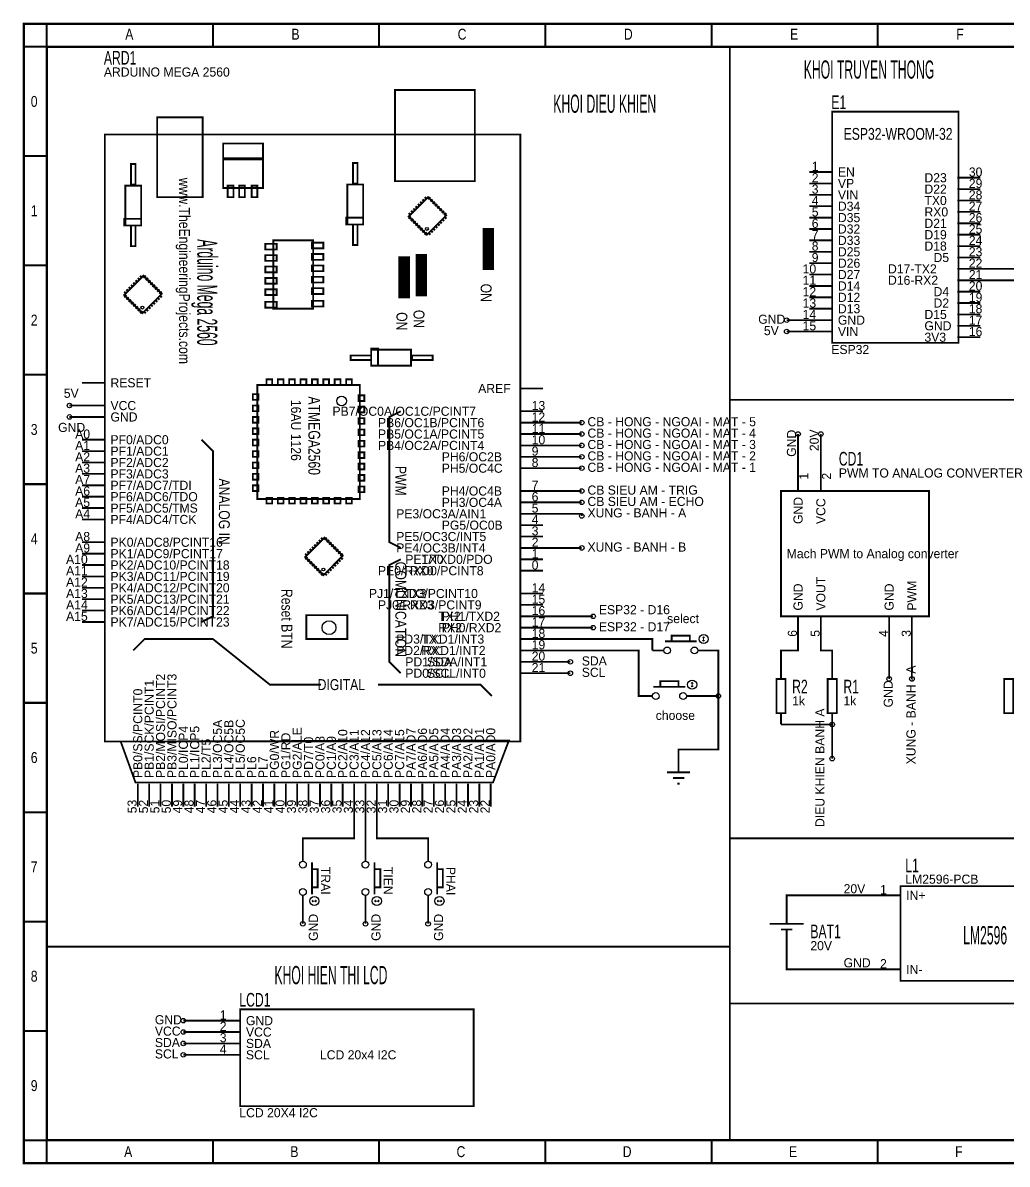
# Model space of a CAD drawing. Header units: inches. Extents: x -31.2 to 14.1, y -5 to 5.1.
# Drawn here: x -7.51 to 1.14, y -5.01 to 5.01 of the extents above; entities that cross this region are included whole.
import ezdxf

# ---------------------------------------------------------------- set-up
doc = ezdxf.new("R2010")
doc.units = ezdxf.units.IN
doc.layers.get('0').update_dxf_attribs({"linetype": 'CONTINUOUS'})

msp = doc.modelspace()

# ---------------------------------------------------------------- linework, layer by layer
for points, const_width in [([(-7.5, -5), (7.5, -5), (7.5, 5), (-7.5, 5), (-7.5, -5)], 0.02), ([(-7.3, 4.8), (-7.3, 5)], 0.018), ([(-5.84, 4.8), (-5.84, 5)], 0.018), ([(-5.84, 4.8), (-5.84, 5)], 0.018), ([(-4.38, 4.8), (-4.38, 5)], 0.018), ([(-4.38, 4.8), (-4.38, 5)], 0.018), ([(-2.92, 4.8), (-2.92, 5)], 0.018), ([(-2.92, 4.8), (-2.92, 5)], 0.018), ([(-1.46, 4.8), (-1.46, 5)], 0.018), ([(-1.46, 4.8), (-1.46, 5)], 0.018), ([(0, 4.8), (0, 5)], 0.018), ([(0, 4.8), (0, 5)], 0.018), ([(-7.3, -4.8), (7.3, -4.8), (7.3, 4.8), (-7.3, 4.8), (-7.3, -4.8)], 0.02), ([(-7.3, 4.8), (-7.5, 4.8)], 0.018), ([(-7.3, -3.1), (-1.3, -3.1), (-1.3, 4.8), (-7.3, 4.8), (-7.3, -3.1)], 0.016), ([(-1.3, 1.7), (2, 1.7), (2, 4.8), (-1.3, 4.8), (-1.3, 1.7)], 0.016), ([(-4.24, 3.62), (-3.54, 3.62), (-3.54, 4.42), (-4.24, 4.42), (-4.24, 3.62)], 0.016), ([(-0.4, 2.2), (0.71, 2.2), (0.71, 4.23), (-0.4, 4.23), (-0.4, 2.2)], 0.016), ([(-6.33, 3.48), (-5.93, 3.48), (-5.93, 4.18), (-6.33, 4.18), (-6.33, 3.48)], 0.016), ([(-6.79, -1.3), (-3.14, -1.3), (-3.14, 4.03), (-6.79, 4.03), (-6.79, -1.3)], 0.016), ([(-5.75, 3.82), (-5.4, 3.82), (-5.4, 3.95), (-5.75, 3.95), (-5.75, 3.82)], 0.016), ([(-7.3, 3.84), (-7.5, 3.84)], 0.018), ([(-7.3, 3.84), (-7.5, 3.84)], 0.018), ([(-5.75, 3.56), (-5.4, 3.56), (-5.4, 3.81), (-5.75, 3.81), (-5.75, 3.56)], 0.016), ([(-6.56, 3.59), (-6.52, 3.59), (-6.52, 3.77), (-6.56, 3.77), (-6.56, 3.59)], 0.016), ([(-4.61, 3.6), (-4.57, 3.6), (-4.57, 3.78), (-4.61, 3.78), (-4.61, 3.6)], 0.016), ([(-0.6, 3.7), (-0.4, 3.7)], 0.016), ([(-0.6, 3.6), (-0.4, 3.6)], 0.016), ([(0.9, 3.65), (0.7, 3.65)], 0.016), ([(-6.61, 3.23), (-6.47, 3.23), (-6.47, 3.58), (-6.61, 3.58), (-6.61, 3.23)], 0.016), ([(-5.71, 3.48), (-5.66, 3.48), (-5.66, 3.58), (-5.71, 3.58), (-5.71, 3.48)], 0.016), ([(-5.61, 3.48), (-5.56, 3.48), (-5.56, 3.58), (-5.61, 3.58), (-5.61, 3.48)], 0.016), ([(-5.5, 3.48), (-5.45, 3.48), (-5.45, 3.58), (-5.5, 3.58), (-5.5, 3.48)], 0.016), ([(-4.66, 3.24), (-4.52, 3.24), (-4.52, 3.59), (-4.66, 3.59), (-4.66, 3.24)], 0.016), ([(-0.6, 3.5), (-0.4, 3.5)], 0.016), ([(0.9, 3.55), (0.7, 3.55)], 0.016), ([(-3.95, 3.48), (-3.79, 3.32), (-3.96, 3.15), (-4.12, 3.31), (-3.95, 3.48)], 0.016), ([(-4.06, 3.4), (-4.04, 3.38)], 0.018), ([(-4.04, 3.42), (-4.02, 3.4)], 0.018), ([(-4.02, 3.44), (-4, 3.42)], 0.018), ([(-4, 3.46), (-3.98, 3.44)], 0.018), ([(-3.98, 3.48), (-3.96, 3.46)], 0.018), ([(-3.95, 3.46), (-3.93, 3.48)], 0.018), ([(-3.93, 3.44), (-3.91, 3.46)], 0.018), ([(-3.91, 3.42), (-3.89, 3.44)], 0.018), ([(-3.89, 3.4), (-3.87, 3.42)], 0.018), ([(-3.87, 3.38), (-3.85, 3.4)], 0.018), ([(-0.6, 3.4), (-0.4, 3.4)], 0.016), ([(0.9, 3.45), (0.7, 3.45)], 0.016), ([(-4.67, 3.24), (-4.52, 3.24), (-4.52, 3.3), (-4.67, 3.3), (-4.67, 3.24)], 0.016), ([(-4.12, 3.34), (-4.1, 3.32)], 0.018), ([(-4.12, 3.29), (-4.1, 3.31)], 0.018), ([(-4.1, 3.36), (-4.08, 3.34)], 0.018), ([(-4.08, 3.38), (-4.06, 3.36)], 0.018), ([(-3.85, 3.36), (-3.83, 3.38)], 0.018), ([(-3.83, 3.34), (-3.81, 3.36)], 0.018), ([(-3.81, 3.32), (-3.79, 3.34)], 0.018), ([(-3.81, 3.31), (-3.79, 3.29)], 0.018), ([(-0.6, 3.3), (-0.4, 3.3)], 0.016), ([(0.9, 3.35), (0.7, 3.35)], 0.016), ([(-6.62, 3.23), (-6.47, 3.23), (-6.47, 3.29), (-6.62, 3.29), (-6.62, 3.23)], 0.016), ([(-6.56, 3.05), (-6.52, 3.05), (-6.52, 3.23), (-6.56, 3.23), (-6.56, 3.05)], 0.016), ([(-4.61, 3.06), (-4.57, 3.06), (-4.57, 3.24), (-4.61, 3.24), (-4.61, 3.06)], 0.016), ([(-4.1, 3.27), (-4.08, 3.29)], 0.018), ([(-4.08, 3.25), (-4.06, 3.27)], 0.018), ([(-4.06, 3.23), (-4.04, 3.25)], 0.018), ([(-4.04, 3.21), (-4.02, 3.23)], 0.018), ([(-4.02, 3.19), (-4, 3.21)], 0.018), ([(-3.91, 3.21), (-3.89, 3.19)], 0.018), ([(-3.89, 3.23), (-3.87, 3.21)], 0.018), ([(-3.87, 3.25), (-3.85, 3.23)], 0.018), ([(-3.85, 3.27), (-3.83, 3.25)], 0.018), ([(-3.83, 3.29), (-3.81, 3.27)], 0.018), ([(-3.42, 3.21), (-3.42, 2.84)], 0.1), ([(-0.6, 3.2), (-0.4, 3.2)], 0.016), ([(0.9, 3.25), (0.7, 3.25)], 0.016), ([(-5.31, 2.5), (-4.96, 2.5), (-4.96, 3.1), (-5.31, 3.1), (-5.31, 2.5)], 0.016), ([(-4, 3.17), (-3.98, 3.19)], 0.018), ([(-3.98, 3.15), (-3.96, 3.17)], 0.018), ([(-3.95, 3.17), (-3.93, 3.15)], 0.018), ([(-3.93, 3.19), (-3.91, 3.17)], 0.018), ([(-3.46, 2.94), (-3.38, 2.94), (-3.38, 3.12), (-3.46, 3.12), (-3.46, 2.94)], 0.016), ([(-0.6, 3.1), (-0.4, 3.1)], 0.016), ([(0.9, 3.15), (0.7, 3.15)], 0.016), ([(-5.38, 3.02), (-5.28, 3.02), (-5.28, 3.07), (-5.38, 3.07), (-5.38, 3.02)], 0.016), ([(-4.97, 3.03), (-4.87, 3.03), (-4.87, 3.08), (-4.97, 3.08), (-4.97, 3.03)], 0.016), ([(-4.16, 2.96), (-4.16, 2.59)], 0.1), ([(-4.01, 2.98), (-4.01, 2.61)], 0.1), ([(-0.6, 3), (-0.4, 3)], 0.016), ([(0.9, 3.05), (0.7, 3.05)], 0.016), ([(-5.38, 2.92), (-5.28, 2.92), (-5.28, 2.97), (-5.38, 2.97), (-5.38, 2.92)], 0.016), ([(-4.97, 2.93), (-4.87, 2.93), (-4.87, 2.98), (-4.97, 2.98), (-4.97, 2.93)], 0.016), ([(-0.6, 2.9), (-0.4, 2.9)], 0.016), ([(0.9, 2.95), (0.7, 2.95)], 0.016), ([(-7.3, 2.88), (-7.5, 2.88)], 0.018), ([(-7.3, 2.88), (-7.5, 2.88)], 0.018), ([(-5.38, 2.82), (-5.28, 2.82), (-5.28, 2.87), (-5.38, 2.87), (-5.38, 2.82)], 0.016), ([(-4.97, 2.83), (-4.87, 2.83), (-4.87, 2.88), (-4.97, 2.88), (-4.97, 2.83)], 0.016), ([(-4.2, 2.69), (-4.12, 2.69), (-4.12, 2.87), (-4.2, 2.87), (-4.2, 2.69)], 0.016), ([(-4.05, 2.71), (-3.97, 2.71), (-3.97, 2.89), (-4.05, 2.89), (-4.05, 2.71)], 0.016), ([(-0.6, 2.8), (-0.4, 2.8)], 0.016), ([(0.9, 2.85), (0.7, 2.85)], 0.016), ([(1.25, 2.85), (0.9, 2.85)], 0.016), ([(-6.45, 2.79), (-6.29, 2.63), (-6.46, 2.46), (-6.62, 2.62), (-6.45, 2.79)], 0.016), ([(-6.56, 2.71), (-6.54, 2.69)], 0.018), ([(-6.54, 2.73), (-6.52, 2.71)], 0.018), ([(-6.52, 2.75), (-6.5, 2.73)], 0.018), ([(-6.5, 2.77), (-6.48, 2.75)], 0.018), ([(-6.48, 2.79), (-6.46, 2.77)], 0.018), ([(-6.45, 2.77), (-6.43, 2.79)], 0.018), ([(-6.43, 2.75), (-6.41, 2.77)], 0.018), ([(-6.41, 2.73), (-6.39, 2.75)], 0.018), ([(-6.39, 2.71), (-6.37, 2.73)], 0.018), ([(-6.37, 2.69), (-6.35, 2.71)], 0.018), ([(-5.38, 2.72), (-5.28, 2.72), (-5.28, 2.77), (-5.38, 2.77), (-5.38, 2.72)], 0.016), ([(-4.97, 2.73), (-4.87, 2.73), (-4.87, 2.78), (-4.97, 2.78), (-4.97, 2.73)], 0.016), ([(-0.6, 2.7), (-0.4, 2.7)], 0.016), ([(0.9, 2.75), (0.7, 2.75)], 0.016), ([(1.25, 2.75), (0.9, 2.75)], 0.016), ([(-6.62, 2.65), (-6.6, 2.63)], 0.018), ([(-6.62, 2.6), (-6.6, 2.62)], 0.018), ([(-6.6, 2.67), (-6.58, 2.65)], 0.018), ([(-6.6, 2.58), (-6.58, 2.6)], 0.018), ([(-6.58, 2.69), (-6.56, 2.67)], 0.018), ([(-6.35, 2.67), (-6.33, 2.69)], 0.018), ([(-6.33, 2.65), (-6.31, 2.67)], 0.018), ([(-6.33, 2.6), (-6.31, 2.58)], 0.018), ([(-6.31, 2.63), (-6.29, 2.65)], 0.018), ([(-6.31, 2.62), (-6.29, 2.6)], 0.018), ([(-5.38, 2.62), (-5.28, 2.62), (-5.28, 2.67), (-5.38, 2.67), (-5.38, 2.62)], 0.016), ([(-4.97, 2.63), (-4.87, 2.63), (-4.87, 2.68), (-4.97, 2.68), (-4.97, 2.63)], 0.016), ([(-0.6, 2.6), (-0.4, 2.6)], 0.016), ([(0.9, 2.65), (0.7, 2.65)], 0.016), ([(-6.58, 2.56), (-6.56, 2.58)], 0.018), ([(-6.56, 2.54), (-6.54, 2.56)], 0.018), ([(-6.54, 2.52), (-6.52, 2.54)], 0.018), ([(-6.52, 2.5), (-6.5, 2.52)], 0.018), ([(-6.5, 2.48), (-6.48, 2.5)], 0.018), ([(-6.43, 2.5), (-6.41, 2.48)], 0.018), ([(-6.41, 2.52), (-6.39, 2.5)], 0.018), ([(-6.39, 2.54), (-6.37, 2.52)], 0.018), ([(-6.37, 2.56), (-6.35, 2.54)], 0.018), ([(-6.35, 2.58), (-6.33, 2.56)], 0.018), ([(-5.38, 2.51), (-5.28, 2.51), (-5.28, 2.56), (-5.38, 2.56), (-5.38, 2.51)], 0.016), ([(-4.97, 2.52), (-4.87, 2.52), (-4.87, 2.57), (-4.97, 2.57), (-4.97, 2.52)], 0.016), ([(-0.6, 2.5), (-0.4, 2.5)], 0.016), ([(0.9, 2.55), (0.7, 2.55)], 0.016), ([(-6.48, 2.46), (-6.46, 2.48)], 0.018), ([(-6.45, 2.48), (-6.43, 2.46)], 0.018), ([(-0.8, 2.4), (-0.6, 2.4)], 0.016), ([(-0.6, 2.4), (-0.4, 2.4)], 0.016), ([(0.9, 2.45), (0.7, 2.45)], 0.016), ([(-0.8, 2.3), (-0.6, 2.3)], 0.016), ([(-0.6, 2.3), (-0.4, 2.3)], 0.016), ([(0.9, 2.35), (0.7, 2.35)], 0.016), ([(0.9, 2.25), (0.7, 2.25)], 0.016), ([(-4.45, 2), (-4.1, 2), (-4.1, 2.14), (-4.45, 2.14), (-4.45, 2), (-4.39, 2), (-4.39, 2.15), (-4.45, 2.15), (-4.45, 2)], 0.016), ([(-4.63, 2.05), (-4.45, 2.05), (-4.45, 2.09), (-4.63, 2.09), (-4.63, 2.05)], 0.016), ([(-4.09, 2.05), (-3.91, 2.05), (-3.91, 2.09), (-4.09, 2.09), (-4.09, 2.05)], 0.016), ([(-7.3, 1.92), (-7.5, 1.92)], 0.018), ([(-7.3, 1.92), (-7.5, 1.92)], 0.018), ([(-6.99, 1.85), (-6.79, 1.85)], 0.016), ([(-5.45, 0.83), (-4.55, 0.83), (-4.55, 1.83), (-5.45, 1.83), (-5.45, 0.83)], 0.016), ([(-5.37, 1.83), (-5.32, 1.83), (-5.32, 1.88), (-5.37, 1.88), (-5.37, 1.83)], 0.016), ([(-5.27, 1.83), (-5.22, 1.83), (-5.22, 1.88), (-5.27, 1.88), (-5.27, 1.83)], 0.016), ([(-5.17, 1.83), (-5.12, 1.83), (-5.12, 1.88), (-5.17, 1.88), (-5.17, 1.83)], 0.016), ([(-5.07, 1.83), (-5.02, 1.83), (-5.02, 1.88), (-5.07, 1.88), (-5.07, 1.83)], 0.016), ([(-4.97, 1.83), (-4.92, 1.83), (-4.92, 1.88), (-4.97, 1.88), (-4.97, 1.83)], 0.016), ([(-4.87, 1.83), (-4.82, 1.83), (-4.82, 1.88), (-4.87, 1.88), (-4.87, 1.83)], 0.016), ([(-4.77, 1.83), (-4.72, 1.83), (-4.72, 1.88), (-4.77, 1.88), (-4.77, 1.83)], 0.016), ([(-4.67, 1.83), (-4.62, 1.83), (-4.62, 1.88), (-4.67, 1.88), (-4.67, 1.83)], 0.016), ([(-2.94, 1.8), (-3.14, 1.8)], 0.016), ([(-5.49, 1.7), (-5.44, 1.7), (-5.44, 1.75), (-5.49, 1.75), (-5.49, 1.7)], 0.016), ([(-4.56, 1.69), (-4.51, 1.69), (-4.51, 1.74), (-4.56, 1.74), (-4.56, 1.69)], 0.016), ([(-1.3, -2.15), (7.3, -2.15), (7.3, 1.7), (-1.3, 1.7), (-1.3, -2.15)], 0.016), ([(-6.99, 1.65), (-7.1, 1.65)], 0.016), ([(-6.99, 1.65), (-6.79, 1.65)], 0.016), ([(-5.49, 1.6), (-5.44, 1.6), (-5.44, 1.65), (-5.49, 1.65), (-5.49, 1.6)], 0.016), ([(-4.56, 1.59), (-4.51, 1.59), (-4.51, 1.64), (-4.56, 1.64), (-4.56, 1.59)], 0.016), ([(-4.19, 1.6), (-4.29, 1.55), (-4.29, 0.45), (-4.19, 0.4)], 0.016), ([(-2.94, 1.6), (-3.14, 1.6)], 0.016), ([(-6.99, 1.55), (-7.1, 1.55)], 0.016), ([(-6.99, 1.55), (-6.79, 1.55)], 0.016), ([(-5.49, 1.5), (-5.44, 1.5), (-5.44, 1.55), (-5.49, 1.55), (-5.49, 1.5)], 0.016), ([(-4.56, 1.49), (-4.51, 1.49), (-4.51, 1.54), (-4.56, 1.54), (-4.56, 1.49)], 0.016), ([(-2.94, 1.5), (-3.14, 1.5)], 0.016), ([(-2.94, 1.5), (-2.6, 1.5)], 0.016), ([(-5.49, 1.4), (-5.44, 1.4), (-5.44, 1.45), (-5.49, 1.45), (-5.49, 1.4)], 0.016), ([(-4.56, 1.39), (-4.51, 1.39), (-4.51, 1.44), (-4.56, 1.44), (-4.56, 1.39)], 0.016), ([(-2.94, 1.4), (-3.14, 1.4)], 0.016), ([(-2.94, 1.4), (-2.6, 1.4)], 0.016), ([(-0.7, 1.4), (-0.7, 1.1)], 0.016), ([(-0.5, 1.4), (-0.5, 1.1)], 0.016), ([(-6.99, 1.35), (-6.79, 1.35)], 0.016), ([(-5.94, -0.25), (-5.84, -0.2), (-5.84, 1.25), (-5.94, 1.35)], 0.016), ([(-5.49, 1.3), (-5.44, 1.3), (-5.44, 1.35), (-5.49, 1.35), (-5.49, 1.3)], 0.016), ([(-4.56, 1.29), (-4.51, 1.29), (-4.51, 1.34), (-4.56, 1.34), (-4.56, 1.29)], 0.016), ([(-2.94, 1.3), (-3.14, 1.3)], 0.016), ([(-2.94, 1.3), (-2.6, 1.3)], 0.016), ([(-6.99, 1.25), (-6.79, 1.25)], 0.016), ([(-5.49, 1.2), (-5.44, 1.2), (-5.44, 1.25), (-5.49, 1.25), (-5.49, 1.2)], 0.016), ([(-4.56, 1.19), (-4.51, 1.19), (-4.51, 1.24), (-4.56, 1.24), (-4.56, 1.19)], 0.016), ([(-2.94, 1.2), (-3.14, 1.2)], 0.016), ([(-2.94, 1.2), (-2.6, 1.2)], 0.016), ([(-6.99, 1.15), (-6.79, 1.15)], 0.016), ([(-5.49, 1.1), (-5.44, 1.1), (-5.44, 1.15), (-5.49, 1.15), (-5.49, 1.1)], 0.016), ([(-4.56, 1.09), (-4.51, 1.09), (-4.51, 1.14), (-4.56, 1.14), (-4.56, 1.09)], 0.016), ([(-2.94, 1.1), (-3.14, 1.1)], 0.016), ([(-2.94, 1.1), (-2.6, 1.1)], 0.016), ([(-0.7, 1.1), (-0.7, 0.9)], 0.016), ([(-0.5, 1.1), (-0.5, 0.9)], 0.016), ([(-6.99, 1.05), (-6.79, 1.05)], 0.016), ([(-5.49, 1), (-5.44, 1), (-5.44, 1.05), (-5.49, 1.05), (-5.49, 1)], 0.016), ([(-4.56, 0.99), (-4.51, 0.99), (-4.51, 1.04), (-4.56, 1.04), (-4.56, 0.99)], 0.016), ([(-7.3, 0.96), (-7.5, 0.96)], 0.018), ([(-7.3, 0.96), (-7.5, 0.96)], 0.018), ([(-6.99, 0.95), (-6.79, 0.95)], 0.016), ([(-5.49, 0.9), (-5.44, 0.9), (-5.44, 0.95), (-5.49, 0.95), (-5.49, 0.9)], 0.016), ([(-4.56, 0.89), (-4.51, 0.89), (-4.51, 0.94), (-4.56, 0.94), (-4.56, 0.89)], 0.016), ([(-2.94, 0.9), (-3.14, 0.9)], 0.016), ([(-2.94, 0.9), (-2.6, 0.9)], 0.016), ([(-0.85, -0.2), (0.45, -0.2), (0.45, 0.9), (-0.85, 0.9), (-0.85, -0.2)], 0.016), ([(-6.99, 0.85), (-6.79, 0.85)], 0.016), ([(-5.37, 0.79), (-5.32, 0.79), (-5.32, 0.84), (-5.37, 0.84), (-5.37, 0.79)], 0.016), ([(-5.27, 0.79), (-5.22, 0.79), (-5.22, 0.84), (-5.27, 0.84), (-5.27, 0.79)], 0.016), ([(-5.17, 0.79), (-5.12, 0.79), (-5.12, 0.84), (-5.17, 0.84), (-5.17, 0.79)], 0.016), ([(-5.07, 0.79), (-5.02, 0.79), (-5.02, 0.84), (-5.07, 0.84), (-5.07, 0.79)], 0.016), ([(-4.97, 0.79), (-4.92, 0.79), (-4.92, 0.84), (-4.97, 0.84), (-4.97, 0.79)], 0.016), ([(-4.87, 0.79), (-4.82, 0.79), (-4.82, 0.84), (-4.87, 0.84), (-4.87, 0.79)], 0.016), ([(-4.77, 0.79), (-4.72, 0.79), (-4.72, 0.84), (-4.77, 0.84), (-4.77, 0.79)], 0.016), ([(-4.67, 0.79), (-4.62, 0.79), (-4.62, 0.84), (-4.67, 0.84), (-4.67, 0.79)], 0.016), ([(-2.94, 0.8), (-3.14, 0.8)], 0.016), ([(-2.94, 0.8), (-2.6, 0.8)], 0.016), ([(-6.99, 0.75), (-6.79, 0.75)], 0.016), ([(-2.94, 0.7), (-3.14, 0.7)], 0.016), ([(-2.94, 0.7), (-2.6, 0.7), (-2.6, 0.68)], 0.016), ([(-6.99, 0.65), (-6.79, 0.65)], 0.016), ([(-2.94, 0.6), (-3.14, 0.6)], 0.016), ([(-2.94, 0.5), (-3.14, 0.5)], 0.016), ([(-6.99, 0.45), (-6.79, 0.45)], 0.016), ([(-4.86, 0.49), (-4.7, 0.33), (-4.87, 0.16), (-5.03, 0.32), (-4.86, 0.49)], 0.016), ([(-4.97, 0.41), (-4.95, 0.39)], 0.018), ([(-4.95, 0.43), (-4.93, 0.41)], 0.018), ([(-4.93, 0.45), (-4.91, 0.43)], 0.018), ([(-4.91, 0.47), (-4.89, 0.45)], 0.018), ([(-4.89, 0.49), (-4.87, 0.47)], 0.018), ([(-4.86, 0.47), (-4.84, 0.49)], 0.018), ([(-4.84, 0.45), (-4.82, 0.47)], 0.018), ([(-4.82, 0.43), (-4.8, 0.45)], 0.018), ([(-4.8, 0.41), (-4.78, 0.43)], 0.018), ([(-4.78, 0.39), (-4.76, 0.41)], 0.018), ([(-2.94, 0.4), (-3.14, 0.4)], 0.016), ([(-2.94, 0.4), (-2.6, 0.4)], 0.016), ([(-6.99, 0.35), (-6.79, 0.35)], 0.016), ([(-5.03, 0.35), (-5.01, 0.33)], 0.018), ([(-5.03, 0.3), (-5.01, 0.32)], 0.018), ([(-5.01, 0.37), (-4.99, 0.35)], 0.018), ([(-5.01, 0.28), (-4.99, 0.3)], 0.018), ([(-4.99, 0.39), (-4.97, 0.37)], 0.018), ([(-4.76, 0.37), (-4.74, 0.39)], 0.018), ([(-4.74, 0.35), (-4.72, 0.37)], 0.018), ([(-4.74, 0.3), (-4.72, 0.28)], 0.018), ([(-4.72, 0.33), (-4.7, 0.35)], 0.018), ([(-4.72, 0.32), (-4.7, 0.3)], 0.018), ([(-4.19, 0.3), (-4.29, 0.25), (-4.29, -0.6), (-4.19, -0.7)], 0.016), ([(-2.94, 0.3), (-3.14, 0.3)], 0.016), ([(-6.99, 0.25), (-6.79, 0.25)], 0.016), ([(-4.99, 0.26), (-4.97, 0.28)], 0.018), ([(-4.97, 0.24), (-4.95, 0.26)], 0.018), ([(-4.95, 0.22), (-4.93, 0.24)], 0.018), ([(-4.93, 0.2), (-4.91, 0.22)], 0.018), ([(-4.91, 0.18), (-4.89, 0.2)], 0.018), ([(-4.84, 0.2), (-4.82, 0.18)], 0.018), ([(-4.82, 0.22), (-4.8, 0.2)], 0.018), ([(-4.8, 0.24), (-4.78, 0.22)], 0.018), ([(-4.78, 0.26), (-4.76, 0.24)], 0.018), ([(-4.76, 0.28), (-4.74, 0.26)], 0.018), ([(-2.94, 0.2), (-3.14, 0.2)], 0.016), ([(-6.99, 0.15), (-6.79, 0.15)], 0.016), ([(-4.89, 0.16), (-4.87, 0.18)], 0.018), ([(-4.86, 0.18), (-4.84, 0.16)], 0.018), ([(-7.3, 0), (-7.5, 0)], 0.018), ([(-7.3, 0), (-7.5, 0)], 0.018), ([(-6.99, 0.05), (-6.79, 0.05)], 0.016), ([(-2.94, 0), (-3.14, 0)], 0.016), ([(-6.99, -0.05), (-6.79, -0.05)], 0.016), ([(-2.94, -0.1), (-3.14, -0.1)], 0.016), ([(-6.99, -0.15), (-6.79, -0.15)], 0.016), ([(-5.02, -0.4), (-4.66, -0.4), (-4.66, -0.19), (-5.02, -0.19), (-5.02, -0.4)], 0.016), ([(-2.94, -0.2), (-3.14, -0.2)], 0.016), ([(-2.94, -0.2), (-2.5, -0.2)], 0.016), ([(-0.7, -0.4), (-0.7, -0.2)], 0.016), ([(-0.5, -0.4), (-0.5, -0.2)], 0.016), ([(0.1, -0.4), (0.1, -0.2)], 0.016), ([(0.3, -0.4), (0.3, -0.2)], 0.016), ([(-6.99, -0.25), (-6.79, -0.25)], 0.016), ([(-2.94, -0.3), (-3.14, -0.3)], 0.016), ([(-2.94, -0.3), (-2.5, -0.3)], 0.016), ([(-4.89, -0.8), (-5.34, -0.8), (-5.84, -0.4), (-6.44, -0.4), (-6.54, -0.5)], 0.016), ([(-2.94, -0.4), (-3.14, -0.4)], 0.016), ([(-1.98, -0.5), (-1.98, -0.4), (-2.94, -0.4)], 0.016), ([(-1.81, -0.42), (-1.65, -0.42), (-1.65, -0.37), (-1.81, -0.37), (-1.81, -0.42)], 0.016), ([(-1.54, -0.39), (-1.53, -0.38), (-1.52, -0.39)], 0.008), ([(-1.53, -0.42), (-1.53, -0.38)], 0.008), ([(-0.85, -0.65), (-0.85, -0.5), (-0.7, -0.5), (-0.7, -0.4)], 0.016), ([(-0.4, -0.65), (-0.4, -0.5), (-0.5, -0.5), (-0.5, -0.4)], 0.016), ([(0.1, -0.75), (0.1, -0.4)], 0.016), ([(0.3, -0.75), (0.3, -0.4)], 0.016), ([(-2.94, -0.5), (-3.14, -0.5)], 0.016), ([(-2.08, -0.9), (-2.1, -0.9), (-2.1, -0.5), (-2.94, -0.5)], 0.016), ([(-1.98, -0.5), (-1.88, -0.5)], 0.016), ([(-1.87, -0.42), (-1.59, -0.42)], 0.016), ([(-1.48, -0.5), (-1.58, -0.5)], 0.016), ([(-1.53, -0.42), (-1.54, -0.41)], 0.008), ([(-1.53, -0.42), (-1.52, -0.41)], 0.008), ([(-1.48, -0.5), (-1.4, -0.5), (-1.4, -0.9)], 0.016), ([(-2.94, -0.6), (-3.14, -0.6)], 0.016), ([(-2.94, -0.6), (-2.7, -0.6)], 0.016), ([(-2.94, -0.7), (-3.14, -0.7)], 0.016), ([(-2.94, -0.7), (-2.7, -0.7)], 0.016), ([(-0.85, -0.65), (-0.85, -0.75)], 0.016), ([(-0.4, -0.65), (-0.4, -0.75)], 0.016), ([(-3.39, -0.9), (-3.49, -0.8), (-4.39, -0.8)], 0.016), ([(-1.91, -0.82), (-1.75, -0.82), (-1.75, -0.77), (-1.91, -0.77), (-1.91, -0.82)], 0.016), ([(-1.64, -0.79), (-1.63, -0.78), (-1.62, -0.79)], 0.008), ([(-1.63, -0.82), (-1.63, -0.78)], 0.008), ([(-0.89, -1.05), (-0.81, -1.05), (-0.81, -0.75), (-0.89, -0.75), (-0.89, -1.05)], 0.016), ([(-0.44, -1.05), (-0.36, -1.05), (-0.36, -0.75), (-0.44, -0.75), (-0.44, -1.05)], 0.016), ([(1.11, -1.05), (1.19, -1.05), (1.19, -0.75), (1.11, -0.75), (1.11, -1.05)], 0.016), ([(-2.08, -0.9), (-1.98, -0.9)], 0.016), ([(-1.97, -0.82), (-1.69, -0.82)], 0.016), ([(-1.75, -1.47), (-1.75, -1.37), (-1.4, -1.37), (-1.4, -0.9)], 0.016), ([(-1.58, -0.9), (-1.68, -0.9)], 0.016), ([(-1.63, -0.82), (-1.64, -0.81)], 0.008), ([(-1.63, -0.82), (-1.62, -0.81)], 0.008), ([(-1.58, -0.9), (-1.4, -0.9)], 0.016), ([(-7.3, -0.96), (-7.5, -0.96)], 0.018), ([(-7.3, -0.96), (-7.5, -0.96)], 0.018), ([(-0.85, -1.15), (-0.85, -1.05)], 0.016), ([(-0.4, -1.15), (-0.4, -1.05)], 0.016), ([(-0.4, -1.15), (-0.85, -1.15)], 0.016), ([(-0.4, -1.15), (-0.4, -1.15)], 0.016), ([(-0.4, -1.45), (-0.4, -1.15)], 0.016), ([(-3.24, -1.29), (-3.38, -1.66), (-6.52, -1.66), (-6.65, -1.3), (-3.24, -1.29)], 0.016), ([(-1.75, -1.47), (-1.75, -1.57)], 0.016), ([(-1.85, -1.57), (-1.65, -1.57)], 0.016), ([(-6.5, -1.87), (-6.5, -1.67)], 0.016), ([(-6.4, -1.87), (-6.4, -1.67)], 0.016), ([(-6.3, -1.87), (-6.3, -1.67)], 0.016), ([(-6.2, -1.87), (-6.2, -1.67)], 0.016), ([(-6.1, -1.87), (-6.1, -1.67)], 0.016), ([(-6, -1.87), (-6, -1.67)], 0.016), ([(-5.9, -1.87), (-5.9, -1.67)], 0.016), ([(-5.8, -1.87), (-5.8, -1.67)], 0.016), ([(-5.7, -1.87), (-5.7, -1.67)], 0.016), ([(-5.6, -1.87), (-5.6, -1.67)], 0.016), ([(-5.5, -1.87), (-5.5, -1.67)], 0.016), ([(-5.4, -1.87), (-5.4, -1.67)], 0.016), ([(-5.3, -1.87), (-5.3, -1.67)], 0.016), ([(-5.2, -1.87), (-5.2, -1.67)], 0.016), ([(-5.1, -1.87), (-5.1, -1.67)], 0.016), ([(-5, -1.87), (-5, -1.67)], 0.016), ([(-4.9, -1.87), (-4.9, -1.67)], 0.016), ([(-4.8, -1.87), (-4.8, -1.67)], 0.016), ([(-4.7, -1.87), (-4.7, -1.67)], 0.016), ([(-4.6, -1.87), (-4.6, -1.67)], 0.016), ([(-4.5, -1.87), (-4.5, -1.67)], 0.016), ([(-4.4, -1.87), (-4.4, -1.67)], 0.016), ([(-4.3, -1.87), (-4.3, -1.67)], 0.016), ([(-4.2, -1.87), (-4.2, -1.67)], 0.016), ([(-4.1, -1.87), (-4.1, -1.67)], 0.016), ([(-4, -1.87), (-4, -1.67)], 0.016), ([(-3.9, -1.87), (-3.9, -1.67)], 0.016), ([(-3.8, -1.87), (-3.8, -1.67)], 0.016), ([(-3.7, -1.87), (-3.7, -1.67)], 0.016), ([(-3.6, -1.87), (-3.6, -1.67)], 0.016), ([(-3.5, -1.87), (-3.5, -1.67)], 0.016), ([(-3.4, -1.87), (-3.4, -1.67)], 0.016), ([(-1.8, -1.62), (-1.7, -1.62)], 0.016), ([(-1.76, -1.67), (-1.74, -1.67)], 0.016), ([(-4.6, -1.87), (-4.6, -2.15), (-5.05, -2.15), (-5.05, -2.25)], 0.016), ([(-4.5, -1.87), (-4.5, -2.25)], 0.016), ([(-4.4, -1.87), (-4.4, -2.15), (-3.95, -2.15), (-3.95, -2.25)], 0.016), ([(-7.3, -1.92), (-7.5, -1.92)], 0.018), ([(-7.3, -1.92), (-7.5, -1.92)], 0.018), ([(-1.3, -3.6), (7.3, -3.6), (7.3, -2.15), (-1.3, -2.15), (-1.3, -3.6)], 0.016), ([(-5.05, -2.25), (-5.05, -2.35)], 0.016), ([(-4.5, -2.25), (-4.5, -2.35)], 0.016), ([(-3.95, -2.25), (-3.95, -2.35)], 0.016), ([(-4.97, -2.36), (-4.97, -2.64)], 0.016), ([(-4.42, -2.36), (-4.42, -2.64)], 0.016), ([(-3.87, -2.36), (-3.87, -2.64)], 0.016), ([(-4.97, -2.58), (-4.92, -2.58), (-4.92, -2.42), (-4.97, -2.42), (-4.97, -2.58)], 0.016), ([(-4.42, -2.58), (-4.37, -2.58), (-4.37, -2.42), (-4.42, -2.42), (-4.42, -2.58)], 0.016), ([(-3.87, -2.58), (-3.82, -2.58), (-3.82, -2.42), (-3.87, -2.42), (-3.87, -2.58)], 0.016), ([(0.2, -3.4), (1.9, -3.4), (1.9, -2.57), (0.2, -2.57), (0.2, -3.4)], 0.016), ([(-5.05, -2.75), (-5.05, -2.65)], 0.016), ([(-4.97, -2.7), (-4.96, -2.69)], 0.008), ([(-4.97, -2.7), (-4.93, -2.7)], 0.008), ([(-4.97, -2.7), (-4.96, -2.71)], 0.008), ([(-4.94, -2.69), (-4.93, -2.7), (-4.94, -2.71)], 0.008), ([(-4.5, -2.75), (-4.5, -2.65)], 0.016), ([(-4.42, -2.7), (-4.41, -2.69)], 0.008), ([(-4.42, -2.7), (-4.38, -2.7)], 0.008), ([(-4.42, -2.7), (-4.41, -2.71)], 0.008), ([(-4.39, -2.69), (-4.38, -2.7), (-4.39, -2.71)], 0.008), ([(-3.95, -2.75), (-3.95, -2.65)], 0.016), ([(-3.87, -2.7), (-3.86, -2.69)], 0.008), ([(-3.87, -2.7), (-3.83, -2.7)], 0.008), ([(-3.87, -2.7), (-3.86, -2.71)], 0.008), ([(-3.84, -2.69), (-3.83, -2.7), (-3.84, -2.71)], 0.008), ([(-0.8, -2.8), (-0.8, -2.65), (0, -2.65)], 0.016), ([(0, -2.65), (0.2, -2.65)], 0.016), ([(-5.05, -2.9), (-5.05, -2.75)], 0.016), ([(-4.5, -2.9), (-4.5, -2.75)], 0.016), ([(-3.95, -2.9), (-3.95, -2.75)], 0.016), ([(-0.8, -2.8), (-0.8, -2.9)], 0.016), ([(-7.3, -2.88), (-7.5, -2.88)], 0.018), ([(-7.3, -2.88), (-7.5, -2.88)], 0.018), ([(-0.65, -2.9), (-0.95, -2.9)], 0.016), ([(-0.75, -2.95), (-0.85, -2.95)], 0.016), ([(-0.8, -2.95), (-0.8, -3)], 0.016), ([(-0.8, -3.1), (-0.8, -3)], 0.016), ([(-7.3, -4.8), (-1.3, -4.8), (-1.3, -3.1), (-7.3, -3.1), (-7.3, -4.8)], 0.016), ([(-0.8, -3.1), (-0.8, -3.3), (0, -3.3)], 0.016), ([(0, -3.3), (0.2, -3.3)], 0.016), ([(-5.6, -4.5), (-3.55, -4.5), (-3.55, -3.65), (-5.6, -3.65), (-5.6, -4.5)], 0.016), ([(-5.8, -3.75), (-6.1, -3.75)], 0.016), ([(-5.8, -3.75), (-5.6, -3.75)], 0.016), ([(-7.3, -3.84), (-7.5, -3.84)], 0.018), ([(-7.3, -3.84), (-7.5, -3.84)], 0.018), ([(-5.8, -3.85), (-6.1, -3.85)], 0.016), ([(-5.8, -3.85), (-5.6, -3.85)], 0.016), ([(-5.8, -3.95), (-6.1, -3.95)], 0.016), ([(-5.8, -3.95), (-5.6, -3.95)], 0.016), ([(-5.8, -4.05), (-6.1, -4.05)], 0.016), ([(-5.8, -4.05), (-5.6, -4.05)], 0.016), ([(-7.3, -4.8), (-7.5, -4.8)], 0.018), ([(-7.3, -4.8), (-7.3, -5)], 0.018), ([(-5.84, -5), (-5.84, -4.8)], 0.018), ([(-5.84, -5), (-5.84, -4.8)], 0.018), ([(-4.38, -5), (-4.38, -4.8)], 0.018), ([(-4.38, -5), (-4.38, -4.8)], 0.018), ([(-2.92, -5), (-2.92, -4.8)], 0.018), ([(-2.92, -5), (-2.92, -4.8)], 0.018), ([(-1.46, -5), (-1.46, -4.8)], 0.018), ([(-1.46, -5), (-1.46, -4.8)], 0.018), ([(0, -5), (0, -4.8)], 0.018), ([(0, -5), (0, -4.8)], 0.018)]:
    msp.add_lwpolyline(points, dxfattribs=dict(const_width=const_width))
for points in [[(-7.3, 4.9), (-7.3, 4.81)], [(-5.84, 4.9), (-5.84, 4.81)], [(-4.38, 4.9), (-4.38, 4.81)], [(-2.92, 4.9), (-2.92, 4.81)], [(-1.46, 4.9), (-1.46, 4.81)], [(0, 4.9), (0, 4.81)], [(-7.4, 4.8), (-7.31, 4.8)], [(-7.4, 3.84), (-7.31, 3.84)], [(-7.4, 2.88), (-7.31, 2.88)], [(-7.4, 1.92), (-7.31, 1.92)], [(-7.4, 0.96), (-7.31, 0.96)], [(-7.4, 0), (-7.31, 0)], [(-7.4, -0.96), (-7.31, -0.96)], [(-7.4, -1.92), (-7.31, -1.92)], [(-7.4, -2.88), (-7.31, -2.88)], [(-7.4, -3.84), (-7.31, -3.84)], [(-7.4, -4.8), (-7.31, -4.8)]]:
    msp.add_lwpolyline(points)
for centre, radius in [((-3.96, 3.2), 0.012426), ((-6.46, 2.51), 0.012426), ((-0.8, 2.4), 0.02), ((-0.8, 2.3), 0.02), ((-4.71, 1.69), 0.042426), ((-7.1, 1.65), 0.02), ((-7.1, 1.55), 0.02), ((-2.6, 1.5), 0.02), ((-2.6, 1.4), 0.02), ((-0.7, 1.4), 0.02), ((-0.5, 1.4), 0.02), ((-2.6, 1.3), 0.02), ((-2.6, 1.2), 0.02), ((-2.6, 1.1), 0.02), ((-2.6, 0.9), 0.02), ((-2.6, 0.8), 0.02), ((-2.6, 0.68), 0.02), ((-2.6, 0.4), 0.02), ((-4.87, 0.21), 0.012426), ((-2.5, -0.2), 0.02), ((-4.82, -0.3), 0.060828), ((-2.5, -0.3), 0.02), ((-1.53, -0.4), 0.04), ((-1.85, -0.5), 0.03), ((-1.61, -0.5), 0.03), ((-2.7, -0.6), 0.02), ((-2.7, -0.7), 0.02), ((-1.63, -0.8), 0.04), ((0.1, -0.75), 0.02), ((0.3, -0.75), 0.02), ((-1.95, -0.9), 0.03), ((-1.71, -0.9), 0.03), ((-1.4, -0.9), 0.02), ((-0.4, -1.15), 0.02), ((-0.4, -1.45), 0.02), ((-5.05, -2.38), 0.03), ((-4.5, -2.38), 0.03), ((-3.95, -2.38), 0.03), ((-5.05, -2.62), 0.03), ((-4.5, -2.62), 0.03), ((-3.95, -2.62), 0.03), ((-4.95, -2.7), 0.04), ((-4.4, -2.7), 0.04), ((-3.85, -2.7), 0.04), ((-5.05, -2.9), 0.02), ((-4.5, -2.9), 0.02), ((-3.95, -2.9), 0.02), ((-6.1, -3.75), 0.02), ((-6.1, -3.85), 0.02), ((-6.1, -3.95), 0.02), ((-6.1, -4.05), 0.02)]:
    msp.add_circle(centre, radius)

# ---------------------------------------------------------------- texts
for s, height, width, p in [('A', 0.096, 0.833333, (-6.61, 4.862)), ('B', 0.096, 0.833333, (-5.15, 4.862)), ('C', 0.096, 0.833333, (-3.69, 4.862)), ('D', 0.096, 0.833333, (-2.23, 4.862)), ('E', 0.096, 0.833333, (-0.77, 4.862)), ('F', 0.096, 0.833333, (0.69, 4.862)), ('ARD1', 0.12, 0.666667, (-6.798, 4.643)), ('KHOI TRUYEN THONG', 0.16, 0.5, (-0.65, 4.52)), ('0', 0.096, 0.833333, (-7.44, 4.272)), ('KHOI DIEU KHIEN', 0.16, 0.5, (-2.85, 4.22)), ('E1', 0.12, 0.666667, (-0.408, 4.253)), ('ESP32-WROOM-32', 0.104, 0.769231, (-0.3, 3.983)), ('1', 0.096, 0.833333, (-7.44, 3.312)), ('2', 0.096, 0.833333, (-7.44, 2.352)), ('3', 0.096, 0.833333, (-7.44, 1.392)), ('CD1', 0.12, 0.666667, (-0.342, 1.123)), ('4', 0.096, 0.833333, (-7.44, 0.432)), ('5', 0.096, 0.833333, (-7.44, -0.528)), ('DIGITAL', 0.096, 0.833333, (-4.92, -0.848)), ('R2', 0.12, 0.666667, (-0.752, -0.877)), ('R1', 0.12, 0.666667, (-0.302, -0.877)), ('6', 0.096, 0.833333, (-7.44, -1.488)), ('7', 0.096, 0.833333, (-7.44, -2.448)), ('L1', 0.12, 0.666667, (0.242, -2.447)), ('BAT1', 0.12, 0.666667, (-0.592, -3.027)), ('LM2596', 0.16, 0.5, (0.75, -3.08)), ('KHOI HIEN THI LCD', 0.16, 0.5, (-5.3, -3.43)), ('8', 0.096, 0.833333, (-7.44, -3.408)), ('LCD1', 0.12, 0.666667, (-5.608, -3.627)), ('9', 0.096, 0.833333, (-7.44, -4.368)), ('A', 0.096, 0.833333, (-6.62, -4.948)), ('B', 0.096, 0.833333, (-5.16, -4.948)), ('C', 0.096, 0.833333, (-3.7, -4.948)), ('D', 0.096, 0.833333, (-2.24, -4.948)), ('E', 0.096, 0.833333, (-0.78, -4.948)), ('F', 0.096, 0.833333, (0.68, -4.948))]:
    msp.add_text(s, height=height, dxfattribs=dict(width=width)).set_placement(p)
for s, p in [('ARDUINO MEGA 2560', (-6.798, 4.538)), ('1', (-0.58, 3.71)), ('EN', (-0.35, 3.66)), ('30', (0.8, 3.66)), ('2', (-0.58, 3.61)), ('VP', (-0.35, 3.56)), ('D23', (0.41, 3.61)), ('29', (0.8, 3.56)), ('3', (-0.58, 3.51)), ('VIN', (-0.35, 3.46)), ('D22', (0.41, 3.51)), ('28', (0.8, 3.46)), ('4', (-0.58, 3.41)), ('D34', (-0.35, 3.36)), ('TX0', (0.41, 3.41)), ('27', (0.8, 3.36)), ('5', (-0.58, 3.31)), ('D35', (-0.35, 3.26)), ('RX0', (0.41, 3.31)), ('26', (0.8, 3.26)), ('6', (-0.58, 3.21)), ('D32', (-0.35, 3.16)), ('D21', (0.41, 3.21)), ('25', (0.8, 3.16)), ('7', (-0.58, 3.11)), ('D33', (-0.35, 3.06)), ('D19', (0.41, 3.11)), ('24', (0.8, 3.06)), ('8', (-0.58, 3.01)), ('D25', (-0.35, 2.96)), ('D18', (0.41, 3.01)), ('23', (0.8, 2.96)), ('9', (-0.58, 2.91)), ('D26', (-0.35, 2.86)), ('D5', (0.49, 2.91)), ('22', (0.8, 2.86)), ('10', (-0.66, 2.81)), ('D27', (-0.35, 2.76)), ('D17-TX2', (0.09, 2.81)), ('21', (0.8, 2.76)), ('11', (-0.66, 2.71)), ('D14', (-0.35, 2.66)), ('D16-RX2', (0.09, 2.71)), ('20', (0.8, 2.66)), ('12', (-0.66, 2.61)), ('D12', (-0.35, 2.56)), ('D4', (0.49, 2.61)), ('19', (0.8, 2.56)), ('13', (-0.66, 2.51)), ('D13', (-0.35, 2.46)), ('D2', (0.49, 2.51)), ('18', (0.8, 2.46)), ('GND', (-1.05, 2.368)), ('14', (-0.66, 2.41)), ('GND', (-0.35, 2.36)), ('D15', (0.41, 2.41)), ('17', (0.8, 2.36)), ('5V', (-1, 2.268)), ('15', (-0.66, 2.31)), ('VIN', (-0.35, 2.26)), ('GND', (0.41, 2.31)), ('16', (0.8, 2.26)), ('3V3', (0.41, 2.21)), ('ESP32', (-0.408, 2.102)), ('RESET', (-6.74, 1.81)), ('AREF', (-3.51, 1.76)), ('5V', (-7.15, 1.718)), ('VCC', (-6.74, 1.61)), ('PB7/OC0A/OC1C/PCINT7', (-4.79, 1.56)), ('13', (-3.04, 1.61)), ('GND', (-6.74, 1.51)), ('PB6/OC1B/PCINT6', (-4.39, 1.46)), ('12', (-3.04, 1.51)), ('CB - HONG - NGOAI - MAT - 5', (-2.55, 1.468)), ('GND', (-7.2, 1.418)), ('A0', (-7.05, 1.36)), ('PB5/OC1A/PCINT5', (-4.39, 1.36)), ('11', (-3.04, 1.41)), ('CB - HONG - NGOAI - MAT - 4', (-2.55, 1.368)), ('A1', (-7.05, 1.26)), ('PF0/ADC0', (-6.74, 1.31)), ('PB4/OC2A/PCINT4', (-4.39, 1.26)), ('10', (-3.04, 1.31)), ('CB - HONG - NGOAI - MAT - 3', (-2.55, 1.268)), ('A2', (-7.05, 1.16)), ('PF1/ADC1', (-6.74, 1.21)), ('PH6/OC2B', (-3.83, 1.16)), ('9', (-3.04, 1.21)), ('CB - HONG - NGOAI - MAT - 2', (-2.55, 1.168)), ('A3', (-7.05, 1.06)), ('PF2/ADC2', (-6.74, 1.11)), ('PH5/OC4C', (-3.83, 1.06)), ('8', (-3.04, 1.11)), ('CB - HONG - NGOAI - MAT - 1', (-2.55, 1.068)), ('A7', (-7.05, 0.96)), ('PF3/ADC3', (-6.74, 1.01)), ('PWM TO ANALOG CONVERTER', (-0.342, 1.018)), ('A6', (-7.05, 0.86)), ('PF7/ADC7/TDI', (-6.74, 0.91)), ('PH4/OC4B', (-3.83, 0.86)), ('7', (-3.04, 0.91)), ('CB SIEU AM - TRIG', (-2.55, 0.868)), ('A5', (-7.05, 0.76)), ('PF6/ADC6/TDO', (-6.74, 0.81)), ('PH3/OC4A', (-3.83, 0.76)), ('6', (-3.04, 0.81)), ('CB SIEU AM - ECHO', (-2.55, 0.768)), ('A4', (-7.05, 0.66)), ('PF5/ADC5/TMS', (-6.74, 0.71)), ('PE3/OC3A/AIN1', (-4.23, 0.66)), ('5', (-3.04, 0.71)), ('XUNG - BANH - A', (-2.55, 0.668)), ('PF4/ADC4/TCK', (-6.74, 0.61)), ('PG5/OC0B', (-3.83, 0.56)), ('4', (-3.04, 0.61)), ('A8', (-7.05, 0.46)), ('PE5/OC3C/INT5', (-4.23, 0.46)), ('3', (-3.04, 0.51)), ('A9', (-7.05, 0.36)), ('PK0/ADC8/PCINT16', (-6.74, 0.41)), ('PE4/OC3B/INT4', (-4.23, 0.36)), ('2', (-3.04, 0.41)), ('XUNG - BANH - B', (-2.55, 0.368)), ('A10', (-7.13, 0.26)), ('PK1/ADC9/PCINT17', (-6.74, 0.31)), ('PE1/TXD0/PDO', (-4.15, 0.26)), ('TX0', (-4.01, 0.26)), ('1', (-3.04, 0.31)), ('Mach PWM to Analog converter', (-0.8, 0.31)), ('A11', (-7.13, 0.16)), ('PK2/ADC10/PCINT18', (-6.74, 0.21)), ('PE0/RXD0/PCINT8', (-4.39, 0.16)), ('RX0', (-4.11, 0.16)), ('0', (-3.04, 0.21)), ('A12', (-7.13, 0.06)), ('PK3/ADC11/PCINT19', (-6.74, 0.11)), ('A13', (-7.13, -0.04)), ('PK4/ADC12/PCINT20', (-6.74, 0.01)), ('PJ1/TXD3/PCINT10', (-4.47, -0.04)), ('TX3', (-4.16, -0.04)), ('14', (-3.04, 0.01)), ('A14', (-7.13, -0.14)), ('PK5/ADC13/PCINT21', (-6.74, -0.09)), ('PJ0/RXD3/PCINT9', (-4.39, -0.14)), ('RX3', (-4.11, -0.14)), ('15', (-3.04, -0.09)), ('A15', (-7.13, -0.24)), ('PK6/ADC14/PCINT22', (-6.74, -0.19)), ('TX2', (-3.86, -0.24)), ('PH1/TXD2', (-3.83, -0.24)), ('16', (-3.04, -0.19)), ('ESP32 - D16', (-2.45, -0.182)), ('select', (-1.85, -0.26)), ('PK7/ADC15/PCINT23', (-6.74, -0.29)), ('RX2', (-3.86, -0.34)), ('PH0/RXD2', (-3.83, -0.34)), ('17', (-3.04, -0.29)), ('ESP32 - D17', (-2.45, -0.332)), ('PD3/TXD1/INT3', (-4.23, -0.44)), ('TX1', (-4.01, -0.44)), ('18', (-3.04, -0.39)), ('PD2/RXD1/INT2', (-4.23, -0.54)), ('RX1', (-4.01, -0.54)), ('19', (-3.04, -0.49)), ('PD1/SDA/INT1', (-4.15, -0.64)), ('SDA', (-3.96, -0.64)), ('20', (-3.04, -0.59)), ('SDA', (-2.6, -0.632)), ('PD0/SCL/INT0', (-4.15, -0.74)), ('SCL', (-3.96, -0.74)), ('21', (-3.04, -0.69)), ('SCL', (-2.6, -0.732)), ('1k', (-0.752, -0.982)), ('1k', (-0.302, -0.982)), ('choose', (-1.95, -1.11)), ('LM2596-PCB', (0.242, -2.548)), ('20V', (-0.3, -2.632)), ('1', (0.02, -2.64)), ('IN+', (0.25, -2.69)), ('20V', (-0.592, -3.132)), ('GND', (-0.3, -3.282)), ('2', (0.02, -3.29)), ('IN-', (0.25, -3.34)), ('GND', (-6.35, -3.782)), ('1', (-5.78, -3.74)), ('VCC', (-6.35, -3.882)), ('2', (-5.78, -3.84)), ('GND', (-5.55, -3.79)), ('SDA', (-6.35, -3.982)), ('3', (-5.78, -3.94)), ('VCC', (-5.55, -3.89)), ('SCL', (-6.35, -4.082)), ('4', (-5.78, -4.04)), ('SDA', (-5.55, -3.99)), ('SCL', (-5.55, -4.09)), ('LCD 20x4 I2C', (-4.9, -4.09)), ('LCD 20X4 I2C', (-5.608, -4.598))]:
    msp.add_text(s, height=0.08).set_placement(p)
for s, height, width, p in [('www.TheEngineeringProjects.com', 0.096, 0.833333, (-6.138, 3.65)), ('Arduino Mega 2560', 0.176, 0.454545, (-5.978, 3.11)), ('ON', 0.096, 0.833333, (-3.488, 2.72)), ('ON', 0.096, 0.833333, (-4.228, 2.47)), ('ON', 0.096, 0.833333, (-4.078, 2.49)), ('ATMEGA2560', 0.104, 0.769231, (-5.002, 1.73)), ('16AU 1126', 0.088, 0.909091, (-5.154, 1.7)), ('PWM', 0.096, 0.833333, (-4.238, 1.12)), ('ANALOG IN', 0.096, 0.833333, (-5.788, 1.01)), ('COMUNICATION', 0.096, 0.833333, (-4.238, 0.28)), ('Reset BTN', 0.096, 0.833333, (-5.238, 0.04))]:
    msp.add_text(s, height=height, rotation=-90, dxfattribs=dict(width=width)).set_placement(p)
for s, rotation, p in [('GND', 90, (-0.718, 1.2)), ('20V', 90, (-0.518, 1.25)), ('1', 90, (-0.61, 1)), ('2', 90, (-0.41, 1)), ('GND', 90, (-0.66, 0.61)), ('VCC', 90, (-0.46, 0.61)), ('VOUT', 90, (-0.46, -0.15)), ('PWM', 90, (0.34, -0.15)), ('GND', 90, (-0.66, -0.15)), ('GND', 90, (0.14, -0.15)), ('6', 90, (-0.71, -0.38)), ('5', 90, (-0.51, -0.38)), ('4', 90, (0.09, -0.38)), ('3', 90, (0.29, -0.38)), ('XUNG - BANH - A', 90, (0.332, -1.5)), ('PB1/SCK/PCINT1', 90, (-6.36, -1.62)), ('PB2/MOSI/PCINT2', 90, (-6.26, -1.62)), ('PB3/MISO/PCINT3', 90, (-6.16, -1.62)), ('GND', 90, (0.132, -1)), ('PB0/SS/PCINT0', 90, (-6.46, -1.62)), ('DIEU KHIEN BANH A', 90, (-0.468, -2.05)), ('PL0/ICP4', 90, (-6.06, -1.62)), ('PL1/ICP5', 90, (-5.96, -1.62)), ('PL3/OC5A', 90, (-5.76, -1.62)), ('PL4/OC5B', 90, (-5.66, -1.62)), ('PL5/OC5C', 90, (-5.56, -1.62)), ('PG2/ALE', 90, (-5.06, -1.62)), ('PC2/A10', 90, (-4.66, -1.62)), ('PC3/A11', 90, (-4.56, -1.62)), ('PC4/A12', 90, (-4.46, -1.62)), ('PC5/A13', 90, (-4.36, -1.62)), ('PC6/A14', 90, (-4.26, -1.62)), ('PC7/A15', 90, (-4.16, -1.62)), ('PA7/AD7', 90, (-4.06, -1.62)), ('PA6/AD6', 90, (-3.96, -1.62)), ('PA5/AD5', 90, (-3.86, -1.62)), ('PA4/AD4', 90, (-3.76, -1.62)), ('PA3/AD3', 90, (-3.66, -1.62)), ('PA2/AD2', 90, (-3.56, -1.62)), ('PA1/AD1', 90, (-3.46, -1.62)), ('PA0/AD0', 90, (-3.36, -1.62)), ('PL2/T5', 90, (-5.86, -1.62)), ('PG0/WR', 90, (-5.26, -1.62)), ('PG1/RD', 90, (-5.16, -1.62)), ('PD7/T0', 90, (-4.96, -1.62)), ('PC0/A8', 90, (-4.86, -1.62)), ('PC1/A9', 90, (-4.76, -1.62)), ('PL6', 90, (-5.46, -1.62)), ('PL7', 90, (-5.36, -1.62)), ('53', 90, (-6.51, -1.93)), ('52', 90, (-6.41, -1.93)), ('51', 90, (-6.31, -1.93)), ('50', 90, (-6.21, -1.93)), ('49', 90, (-6.11, -1.93)), ('48', 90, (-6.01, -1.93)), ('47', 90, (-5.91, -1.93)), ('46', 90, (-5.81, -1.93)), ('45', 90, (-5.71, -1.93)), ('44', 90, (-5.61, -1.93)), ('43', 90, (-5.51, -1.93)), ('42', 90, (-5.41, -1.93)), ('41', 90, (-5.31, -1.93)), ('40', 90, (-5.21, -1.93)), ('39', 90, (-5.11, -1.93)), ('38', 90, (-5.01, -1.93)), ('37', 90, (-4.91, -1.93)), ('36', 90, (-4.81, -1.93)), ('35', 90, (-4.71, -1.93)), ('34', 90, (-4.61, -1.93)), ('33', 90, (-4.51, -1.93)), ('32', 90, (-4.41, -1.93)), ('31', 90, (-4.31, -1.93)), ('30', 90, (-4.21, -1.93)), ('29', 90, (-4.11, -1.93)), ('28', 90, (-4.01, -1.93)), ('27', 90, (-3.91, -1.93)), ('26', 90, (-3.81, -1.93)), ('25', 90, (-3.71, -1.93)), ('24', 90, (-3.61, -1.93)), ('23', 90, (-3.51, -1.93)), ('22', 90, (-3.41, -1.93)), ('TRAI', -90, (-4.89, -2.4)), ('TIEN', -90, (-4.34, -2.4)), ('PHAI', -90, (-3.79, -2.4)), ('GND', 90, (-4.918, -3.05)), ('GND', 90, (-4.368, -3.05)), ('GND', 90, (-3.818, -3.05))]:
    msp.add_text(s, height=0.08, rotation=rotation).set_placement(p)

doc.saveas('drawing.dxf')
